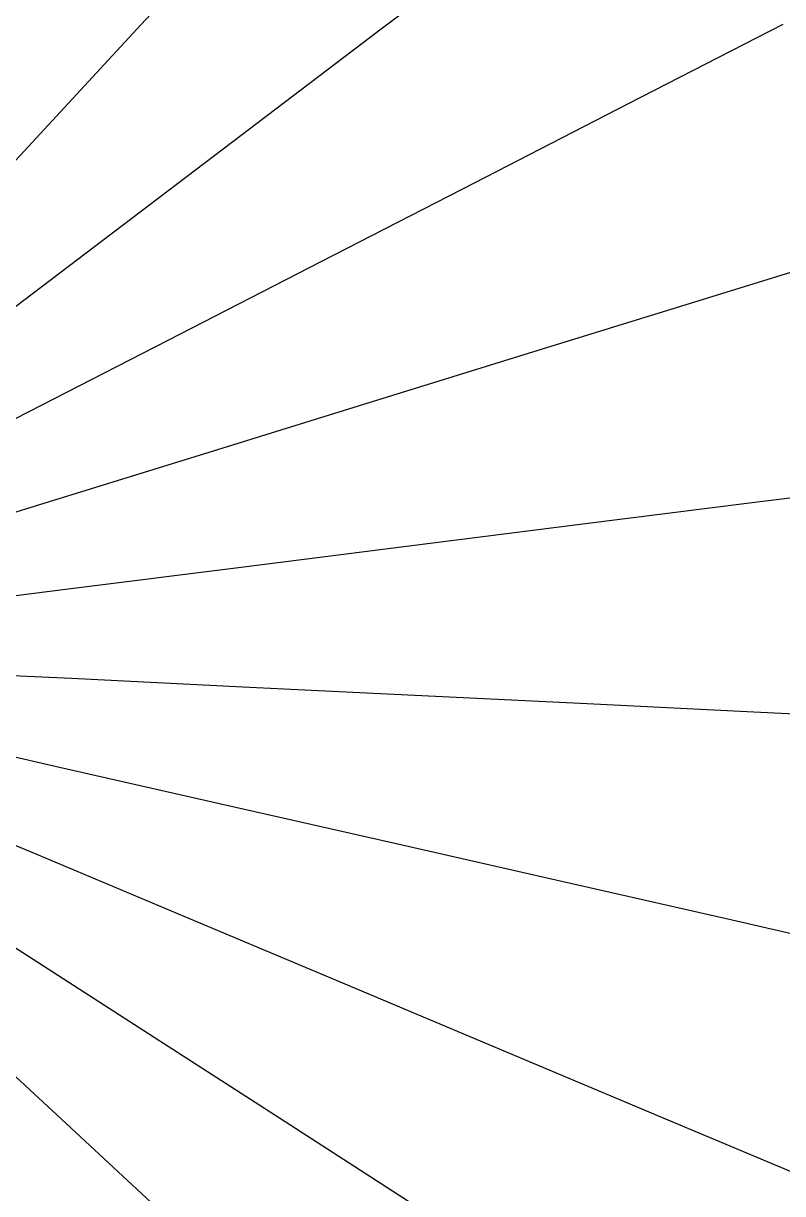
# Model space of a CAD drawing. Extents: x -36224 to 36225, y -38121 to 34420.
# Drawn here: x 303 to 797, y -407 to 355 of the extents above; entities that cross this region are included whole.
import ezdxf

# ---------------------------------------------------------------- set-up
doc = ezdxf.new("R2010")
doc.units = 0
doc.layers.add('MERIDIANS', color=7, linetype='Continuous')

msp = doc.modelspace()

# ---------------------------------------------------------------- linework, layer by layer
at = {"layer": 'MERIDIANS'}
for p, q in [((455.40635, 435.96328), (379.12253, 353.60995)), ((623.67652, 417.5653), (533.92017, 349.45862)), ((379.12253, 353.60995), (303.05423, 271.48928)), ((797.1508, 353.84218), (696.4861, 302.12779)), ((533.92017, 349.45862), (444.47591, 281.58875)), ((696.4861, 302.12779), (596.23781, 250.62732)), ((444.47591, 281.58875), (355.28788, 213.91331)), ((303.05423, 271.48928), (227.15436, 189.55045)), ((596.23781, 250.62732), (496.34263, 199.30826)), ((355.28788, 213.91331), (266.30084, 146.39037)), ((856.31933, 209.24402), (748.1641, 175.78379)), ((496.34263, 199.30826), (396.73812, 148.13852)), ((748.1641, 175.78379), (640.46163, 142.46363)), ((396.73812, 148.13852), (297.36256, 97.0864)), ((640.46163, 142.46363), (533.14386, 109.26249)), ((533.14386, 109.26249), (426.14365, 76.1596)), ((426.14365, 76.1596), (319.39468, 43.13443)), ((889.4971, 56.53875), (777.13092, 42.36299)), ((319.39468, 43.13443), (212.83121, 10.16665)), ((777.13092, 42.36299), (665.24104, 28.24731)), ((665.24104, 28.24731), (553.75665, 14.18279)), ((553.75665, 14.18279), (442.60797, 0.16062)), ((442.60797, 0.16062), (331.72604, -13.8279)), ((331.72604, -13.8279), (221.04256, -27.79138)), ((333.9798, -72.07081), (222.53842, -66.60071)), ((445.62693, -77.55101), (333.9798, -72.07081)), ((557.54862, -83.04468), (445.62693, -77.55101)), ((669.81435, -88.55524), (557.54862, -83.04468)), ((782.49448, -94.08614), (669.81435, -88.55524)), ((895.66034, -99.64089), (782.49448, -94.08614)), ((326.08508, -129.8248), (217.27226, -105.08222)), ((435.10454, -154.61437), (326.08508, -129.8248)), ((308.27944, -185.33442), (205.40306, -142.06639)), ((544.39789, -179.46622), (435.10454, -154.61437)), ((654.03302, -204.39578), (544.39789, -179.46622)), ((411.35643, -228.68681), (308.27944, -185.33442)), ((764.07867, -229.41869), (654.03302, -204.39578)), ((514.69761, -272.15032), (411.35643, -228.68681)), ((874.60462, -254.55082), (764.07867, -229.41869)), ((375.10068, -297.51518), (281.10197, -236.91162)), ((618.36724, -315.75198), (514.69761, -272.15032)), ((327.43649, -359.00465), (245.37707, -282.98729)), ((469.34477, -358.27695), (375.10068, -297.51518)), ((722.43039, -359.51914), (618.36724, -315.75198)), ((409.7136, -435.22367), (327.43649, -359.00465)), ((563.89287, -419.23473), (469.34477, -358.27695)), ((826.95309, -403.47958), (722.43039, -359.51914))]:
    msp.add_line(p, q, dxfattribs=at)

doc.saveas('drawing.dxf')
